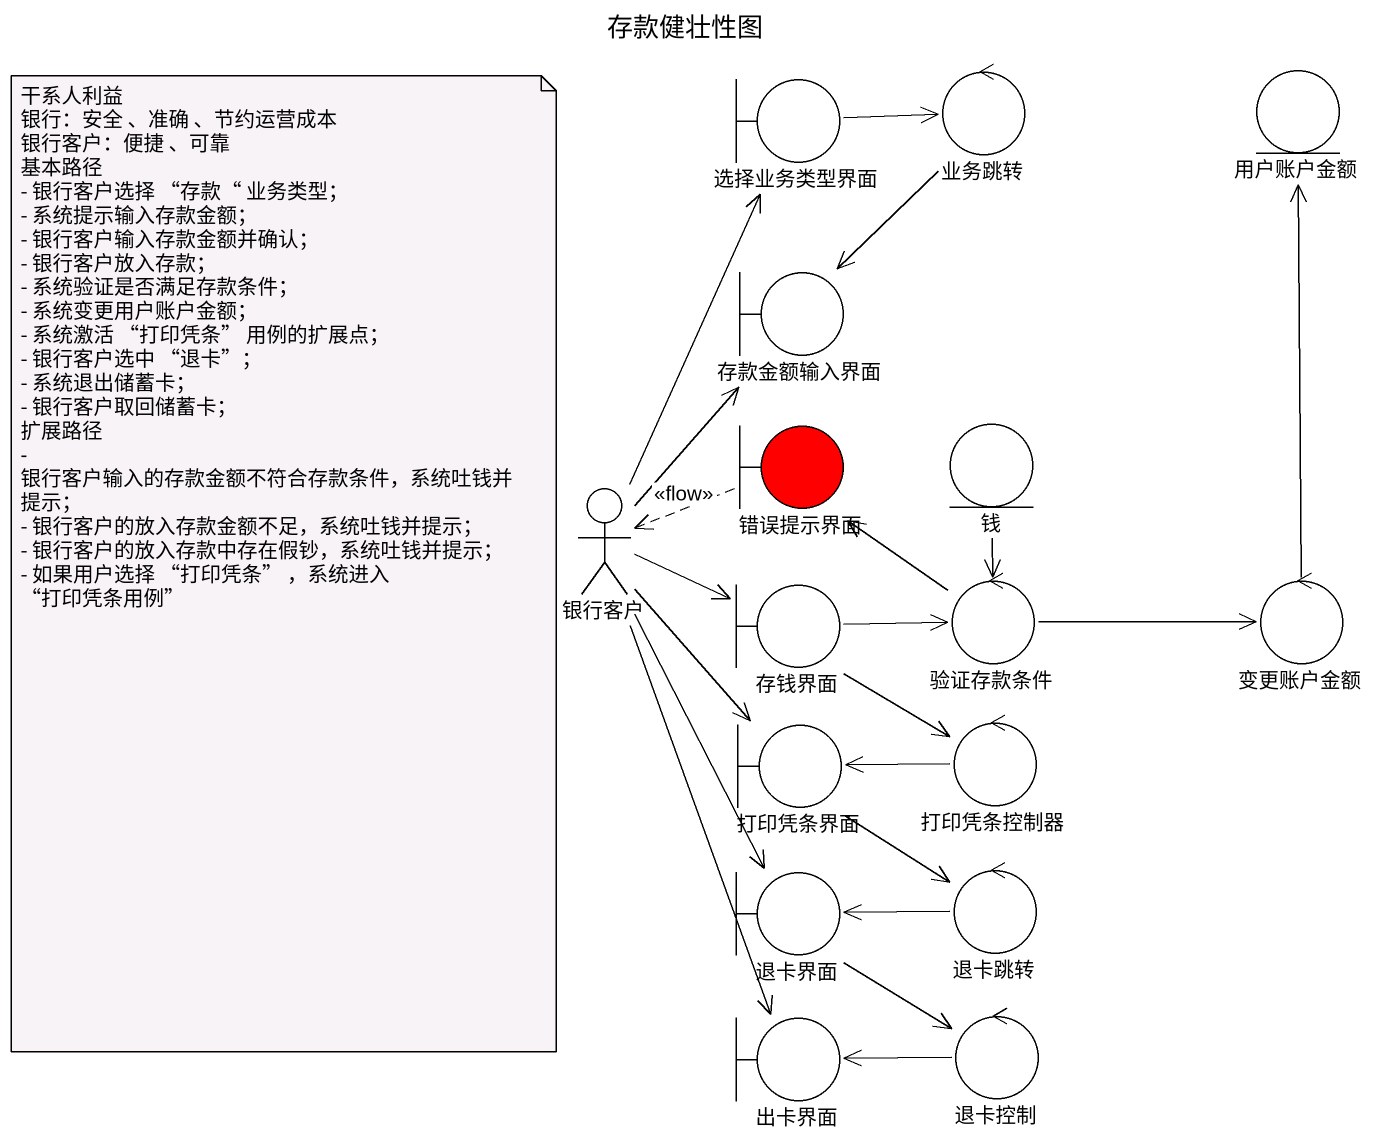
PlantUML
@startuml
title 存款健壮性图
control 业务跳转
entity 用户账户金额
boundary 选择业务类型界面
boundary 存款金额输入界面
actor 银行客户
boundary 错误提示界面 #FF0000
entity 钱
control 验证存款条件
control 变更账户金额
boundary 存钱界面
boundary 打印凭条界面
control 打印凭条控制器
boundary 退卡界面
control 退卡跳转
boundary 出卡界面
control 退卡控制
业务跳转 --> 存款金额输入界面
选择业务类型界面 -right-> 业务跳转
银行客户 -up-> 选择业务类型界面
银行客户 -up-> 存款金额输入界面
银行客户 -right-> 存钱界面
银行客户 --> 打印凭条界面
银行客户 --> 退卡界面
银行客户 --> 出卡界面
错误提示界面 .left.> 银行客户 : <<flow>>
钱 --> 验证存款条件
验证存款条件 -up-> 错误提示界面
验证存款条件 -right-> 变更账户金额
变更账户金额 -up-> 用户账户金额
存钱界面 -right-> 验证存款条件
存钱界面 --> 打印凭条控制器
打印凭条界面 --> 退卡跳转
打印凭条控制器 -left-> 打印凭条界面
退卡界面 --> 退卡控制
退卡跳转 -left-> 退卡界面
退卡控制 -left-> 出卡界面
note as N1
  干系人利益
  银行：安全 、准确 、节约运营成本
  银行客户：便捷 、可靠
  基本路径
  - 银行客户选择 “存款“ 业务类型；
  - 系统提示输入存款金额；
  - 银行客户输入存款金额并确认；
  - 银行客户放入存款；
  - 系统验证是否满足存款条件；
  - 系统变更用户账户金额；
  - 系统激活 “打印凭条” 用例的扩展点；
  - 银行客户选中 “退卡”；
  - 系统退出储蓄卡；
  - 银行客户取回储蓄卡；
  扩展路径
  - 银行客户输入的存款金额不符合存款条件，系统吐钱并提示；
  - 银行客户的放入存款金额不足，系统吐钱并提示；
  - 银行客户的放入存款中存在假钞，系统吐钱并提示；
  - 如果用户选择 “打印凭条” ，系统进入 “打印凭条用例”
end note
@enduml
